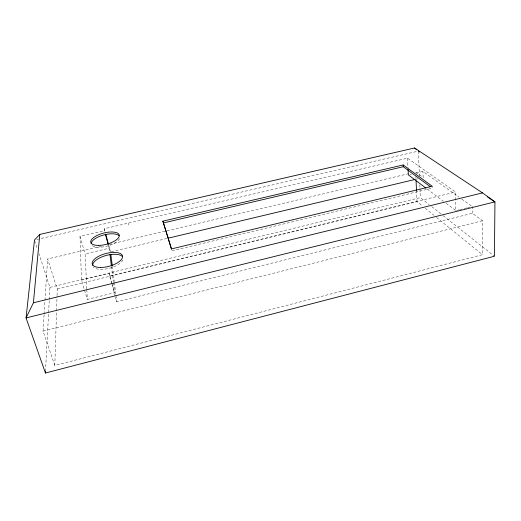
<?xml version="1.0" encoding="UTF-8"?>
<svg xmlns="http://www.w3.org/2000/svg" width="521" height="521" viewBox="0 0 521 521"><rect width="100%" height="100%" fill="white"/><g stroke="black" fill="none" stroke-linecap="round" stroke-linejoin="round"><path stroke-width="0.39" stroke-dasharray="2.6 1.95" d="M44.07 314.899L43.041 331.109L54.809 365.468L482.498 254.691L482.524 220.728L472.306 213.291L116.75 301.77L115.441 297.087M54.809 365.468L57.03 296.364M57.056 295.55L57.264 289.051L47.619 258.976L101.439 246.264M45.529 371.401L49.248 300.317M49.287 299.51L49.925 287.39L38.964 253.773M44.122 314.085L44.943 301.118M44.995 300.311L47.619 258.976M43.041 331.109L482.524 220.728M455.641 200.09L455.491 191.995L407.507 158.176L104.213 228.726L104.441 230.712L80 236.41L81.497 280.168L87.287 299.432L114.64 292.678L113.48 283.15M456.611 210.419L458.962 209.839M459.743 209.644L466.783 207.905M467.565 207.71L472.26 206.55L472.306 213.291M81.497 280.168L109.286 273.434L111.852 282.669M111.754 283.834L109.579 276.039L455.491 191.995M57.264 289.051L417.015 201.62L422.687 206.212M171.956 250.835L432.274 188.153L432.209 186.257M49.925 287.39L420.375 197.628L429.239 204.642M111.325 251.695L166.733 238.514M416.058 179.211L417.64 178.833M109.358 244.395L166.342 230.933M167.137 230.744L408.536 173.721M409.89 174.535L411.427 174.17M416.032 173.083L422.935 171.448L459.105 197.192M86.786 288.862L85.118 253.922L109.215 248.211L108.388 245.163M36.854 239.471L417.568 151.305M461.736 199.061L472.26 206.55M415.66 172.041L423.182 177.518L422.935 171.448M427.22 189.084L443.475 201.321M446.074 203.275L455.829 210.614L455.654 200.898M431.772 206.642L442.531 215.16M443.163 215.661L494.436 256.234M425.201 208.25L434.019 215.394M436.539 217.439L482.498 254.691M34.731 240.787L37.225 248.426M80 236.41L85.118 253.922M112.067 283.444L114.64 292.678M111.969 284.616L115.226 296.312M104.213 228.726L105.053 231.812M108.635 244.935L110.53 251.884M128.173 223.307L128.622 225.079M112.334 266.368L114.242 281.653M114.34 282.46L115.844 294.528M115.942 295.329L116.75 301.77M109.215 248.211L109.605 251.382M111.442 266.472L113.383 282.356M109.286 273.434L109.579 276.039M407.507 158.176L407.995 167.729M86.825 289.676L87.287 299.432M415.882 176.834L415.953 178.436M416.507 190.425L417.015 201.62M418.363 151.123L419.438 175.981M419.822 184.799L419.959 188.003M419.991 188.804L420.375 197.628M122.858 259.881A15.663 6.604 -15 0 1 108.681 268.452A15.663 6.604 -15 0 1 93.344 266.967M119.511 238.664A14.673 5.816 -14.5 0 1 106.805 246.186A14.673 5.816 -14.5 0 1 92.243 245.586"/><path stroke-width="0.78" d="M45.444 373.016L26.05 317.934L34.484 240.025L39.778 234.43L414.56 147.984L482.498 192.887L494.95 201.881L494.436 256.234L45.444 373.016L45.529 371.401M487.493 196.938L494.95 201.881L26.05 317.934L33.403 302.786L39.778 234.43M33.403 302.786L482.498 192.887M168.316 238.143L415.27 179.4M162.891 221.158L403.182 164.949L432.209 186.257L171.52 248.914L162.891 221.158L171.474 249.285M163.301 222.955L403.28 166.72L430.339 186.72M418.363 151.123L419.718 152.021M425.918 188.107L408.36 174.893L408.073 169.325M414.56 147.984L416.735 149.781M105.685 234.131L108.427 244.167M105.476 234.515L108.179 244.408M110.836 254.3L112.236 265.56M109.99 254.561L111.344 265.677M403.182 164.949L403.28 166.72M416.064 180.833L416.507 190.425M92.705 265.345A15.663 6.604 -15 0 1 105.203 255.733A15.663 6.604 -15 0 1 122.324 256.495M91.234 243.763A14.673 5.816 -14.5 0 1 103.002 235.173A14.673 5.816 -14.5 0 1 119.035 235.687M100.683 267.462A15.682 6.578 -15 0 0 122.598 256.15A15.682 6.578 -15 0 0 98.886 256.156A15.682 6.578 -15 0 0 100.683 267.462M98.664 245.398A14.692 5.79 -14.5 0 0 119.276 235.238A14.692 5.79 -14.5 0 0 97.082 235.453A14.692 5.79 -14.5 0 0 98.664 245.398"/></g></svg>
